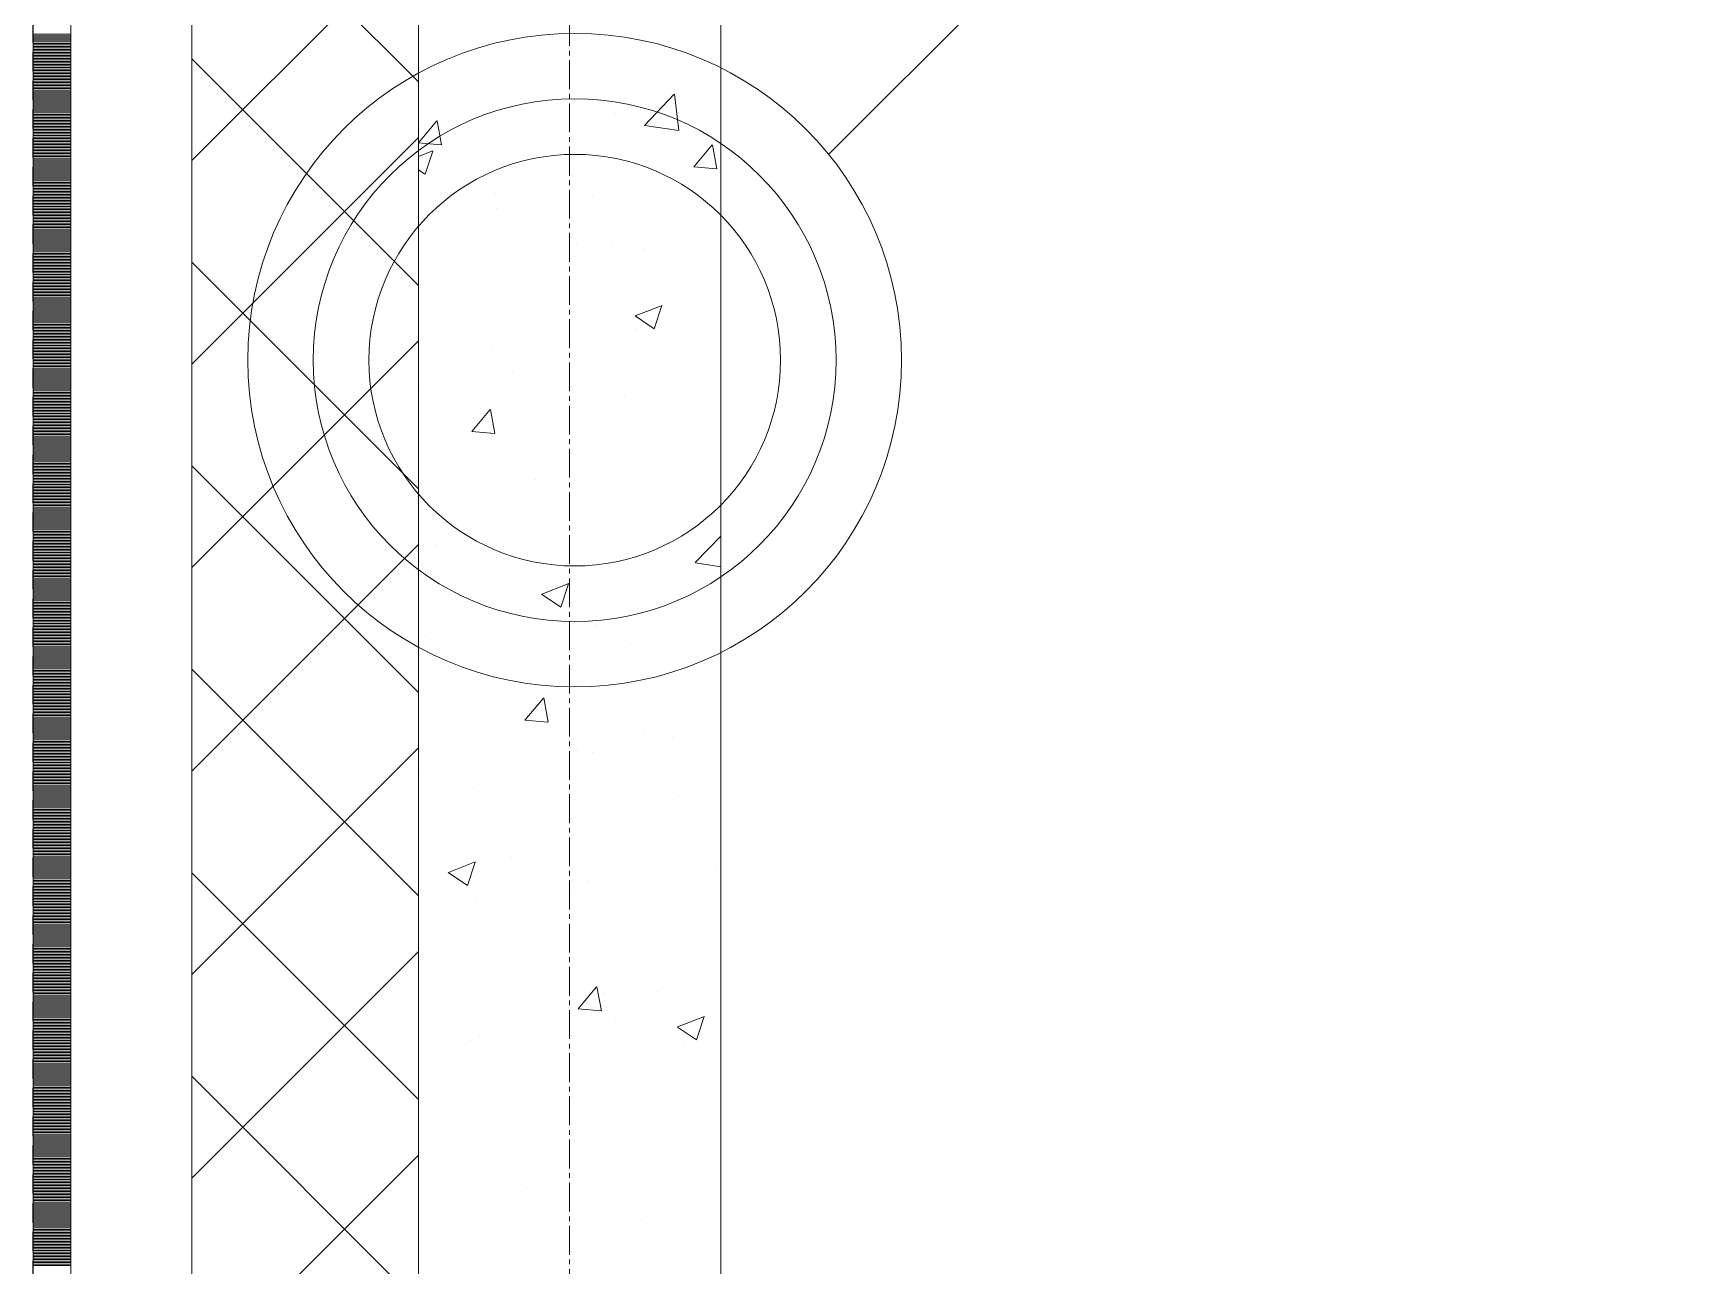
# Model space of a CAD drawing. Header units: millimetres. Extents: x 538266 to 1167394, y 114608 to 637157.
# Drawn here: x 828883 to 829975, y 169972 to 170788 of the extents above; entities that cross this region are included whole.
import ezdxf
from ezdxf.enums import TextEntityAlignment as Align

# ---------------------------------------------------------------- set-up
doc = ezdxf.new("R2010")
doc.units = ezdxf.units.MM
doc.linetypes.add('CENTER2', pattern=[28.575, 19.05, -3.175, 3.175, -3.175])
doc.linetypes.add('DASHED', pattern=[19.05, 12.7, -6.35])
doc.layers.get('Defpoints').update_dxf_attribs({"color": 140})
doc.layers.add('АР_Делит', color=120, linetype='Continuous', lineweight=0, plot=False)
for name, color, linetype, lineweight in [('АР_Стены ПЕНОблок', 52, 'Continuous', 20), ('АР_Тонкая', 254, 'Continuous', 5), ('АР_Утеплитель', 31, 'Continuous', 0), ('АР_Штриховка', 8, 'Continuous', 0)]:
    doc.layers.add(name, color=color, linetype=linetype, lineweight=lineweight)
doc.layers.add('РД_Оси_100', color=7, linetype='Continuous', lineweight=0, true_color=0x525252)
doc.layers.add('ФВ-5', color=7, linetype='Continuous')
doc.styles.add('style1', font='ARIALN.TTF')

# ---------------------------------------------------------------- blocks, each defined once
blk = doc.blocks.new('2_этаж')
at = {"layer": 'АР_Делит', "color": 18, "true_color": 0x000000}
for radius in [216.3, 173, 136.2]:
    blk.add_circle((672877, 170571.3), radius, dxfattribs=at)
at = {"layer": 'АР_Стены ПЕНОблок', "color": 18, "linetype": 'Continuous', "lineweight": 20, "true_color": 0x000000}
for p, q in [((672773.6, 213213.2), (672773.6, 137013.2)), ((672973.6, 137013.2), (672973.6, 213213.2))]:
    blk.add_line(p, q, dxfattribs=at)
at = {"layer": 'АР_Тонкая', "color": 18, "linetype": 'Continuous', "lineweight": 5, "true_color": 0x000000}
for p, q in [((672518.6, 213213.2), (672518.6, 137013.2)), ((672543.6, 213213.2), (672543.6, 137013.2)), ((672543.6, 137013.2), (672543.6, 213213.2)), ((672623.6, 137013.2), (672623.6, 213213.2))]:
    blk.add_line(p, q, dxfattribs=at)
at = {"layer": 'АР_Утеплитель', "color": 18, "linetype": 'Continuous', "lineweight": 0, "true_color": 0x000000}
for p, q in [((672623.6, 213213.2), (672623.6, 137013.2)), ((672773.6, 137013.2), (672773.6, 213213.2))]:
    blk.add_line(p, q, dxfattribs=at)
at = {"layer": 'АР_Штриховка', "color": 18, "linetype": 'Continuous', "lineweight": 0, "true_color": 0x000000}
for p, q in [((672773.6, 170755.5), (672623.6, 170905.5)), ((672623.6, 170703.4), (672773.6, 170853.4)), ((672518.6, 170787), (672543.6, 170787)), ((672518.6, 170786), (672543.6, 170786)), ((672518.6, 170785), (672543.6, 170785)), ((672518.6, 170784), (672543.6, 170784)), ((672518.6, 170783), (672543.6, 170783)), ((672518.6, 170782), (672543.6, 170782)), ((672518.6, 170781), (672543.6, 170781)), ((672518.6, 170780), (672543.6, 170780)), ((672518.6, 170779), (672543.6, 170779)), ((672518.6, 170778), (672543.6, 170778)), ((672518.6, 170777), (672543.6, 170777)), ((672955.6, 170780.2), (672955.6, 170780.2)), ((672518.6, 170776), (672543.6, 170776)), ((672518.6, 170775), (672543.6, 170775)), ((672518.6, 170774), (672543.6, 170774)), ((672518.6, 170773), (672543.6, 170773)), ((672518.6, 170772), (672543.6, 170772)), ((672518.6, 170771), (672543.6, 170771)), ((672518.6, 170770), (672543.6, 170770)), ((672518.6, 170769), (672543.6, 170769)), ((672518.6, 170768), (672543.6, 170768)), ((672518.6, 170767), (672543.6, 170767)), ((672518.6, 170766), (672543.6, 170766)), ((672773.6, 170620.8), (672623.6, 170770.8)), ((672785.3, 170771.1), (672785.3, 170771.1)), ((672892, 170771.8), (672892, 170771.8)), ((672518.6, 170765), (672543.6, 170765)), ((672518.6, 170764), (672543.6, 170764)), ((672518.6, 170763), (672543.6, 170763)), ((672518.6, 170762), (672543.6, 170762)), ((672518.6, 170761), (672543.6, 170761)), ((672518.6, 170760), (672543.6, 170760)), ((672518.6, 170759), (672543.6, 170759)), ((672518.6, 170758), (672543.6, 170758)), ((672518.6, 170757), (672543.6, 170757)), ((672518.6, 170756), (672543.6, 170756)), ((672518.6, 170755), (672543.6, 170755)), ((672518.6, 170754), (672543.6, 170754)), ((672518.6, 170753), (672543.6, 170753)), ((672518.6, 170752), (672543.6, 170752)), ((672518.6, 170751), (672543.6, 170751)), ((672518.6, 170750), (672543.6, 170750)), ((672518.6, 170749), (672543.6, 170749)), ((672518.6, 170748), (672543.6, 170748)), ((672518.6, 170747), (672543.6, 170747)), ((672518.6, 170746), (672543.6, 170746)), ((672518.6, 170745), (672543.6, 170745)), ((672518.6, 170744), (672543.6, 170744)), ((672923.1, 170726.7), (672942.9, 170747.4)), ((672945.8, 170723.3), (672943, 170747.4)), ((672518.6, 170743), (672543.6, 170743)), ((672518.6, 170742), (672543.6, 170742)), ((672518.6, 170741), (672543.6, 170741)), ((672518.6, 170740), (672543.6, 170740)), ((672518.6, 170739), (672543.6, 170739)), ((672518.6, 170738), (672543.6, 170738)), ((672518.6, 170737), (672543.6, 170737)), ((672518.6, 170736), (672543.6, 170736)), ((672518.6, 170735), (672543.6, 170735)), ((672518.6, 170734), (672543.6, 170734)), ((672518.6, 170733), (672543.6, 170733)), ((672904.1, 170734.4), (672904.1, 170734.4)), ((672518.6, 170732), (672543.6, 170732)), ((672518.6, 170731), (672543.6, 170731)), ((672518.6, 170730), (672543.6, 170730)), ((672518.6, 170729), (672543.6, 170729)), ((672518.6, 170728), (672543.6, 170728)), ((672518.6, 170727), (672543.6, 170727)), ((672518.6, 170726), (672543.6, 170726)), ((672518.6, 170725), (672543.6, 170725)), ((672518.6, 170724), (672543.6, 170724)), ((672518.6, 170723), (672543.6, 170723)), ((672518.6, 170722), (672543.6, 170722)), ((672773.6, 170715.2), (672785.8, 170729.7)), ((672788.9, 170713.9), (672786, 170729.8)), ((672923.2, 170726.7), (672945.8, 170723.2)), ((672518.6, 170721), (672543.6, 170721)), ((672518.6, 170720), (672543.6, 170720)), ((672518.6, 170719), (672543.6, 170719)), ((672518.6, 170718), (672543.6, 170718)), ((672518.6, 170717), (672543.6, 170717)), ((672518.6, 170716), (672543.6, 170716)), ((672518.6, 170715), (672543.6, 170715)), ((672518.6, 170714), (672543.6, 170714)), ((672518.6, 170713), (672543.6, 170713)), ((672518.6, 170712), (672543.6, 170712)), ((672518.6, 170711), (672543.6, 170711)), ((672623.6, 170568.7), (672773.6, 170718.7)), ((672773.6, 170715.1), (672788.7, 170713.8)), ((672955.7, 170699.2), (672968, 170713.8)), ((672971.1, 170697.9), (672968.2, 170713.8)), ((672518.6, 170710), (672543.6, 170710)), ((672518.6, 170709), (672543.6, 170709)), ((672518.6, 170708), (672543.6, 170708)), ((672518.6, 170707), (672543.6, 170707)), ((672518.6, 170706), (672543.6, 170706)), ((672518.6, 170705), (672543.6, 170705)), ((672518.6, 170704), (672543.6, 170704)), ((672518.6, 170703), (672543.6, 170703)), ((672518.6, 170702), (672543.6, 170702)), ((672518.6, 170701), (672543.6, 170701)), ((672773.6, 170706.1), (672783.2, 170709.8)), ((672778, 170694.3), (672783.1, 170709.7)), ((672518.6, 170700), (672543.6, 170700)), ((672518.6, 170699), (672543.6, 170699)), ((672518.6, 170698), (672543.6, 170698)), ((672518.6, 170697), (672543.6, 170697)), ((672518.6, 170696), (672543.6, 170696)), ((672518.6, 170695), (672543.6, 170695)), ((672518.6, 170694), (672543.6, 170694)), ((672518.6, 170693), (672543.6, 170693)), ((672518.6, 170692), (672543.6, 170692)), ((672518.6, 170691), (672543.6, 170691)), ((672518.6, 170690), (672543.6, 170690)), ((672773.6, 170697.3), (672777.9, 170694.3)), ((672955.7, 170699.2), (672970.9, 170697.9)), ((672518.6, 170689), (672543.6, 170689)), ((672518.6, 170688), (672543.6, 170688)), ((672518.6, 170687), (672543.6, 170687)), ((672518.6, 170686), (672543.6, 170686)), ((672518.6, 170685), (672543.6, 170685)), ((672518.6, 170684), (672543.6, 170684)), ((672518.6, 170683), (672543.6, 170683)), ((672518.6, 170682), (672543.6, 170682)), ((672518.6, 170681), (672543.6, 170681)), ((672518.6, 170680), (672543.6, 170680)), ((672518.6, 170679), (672543.6, 170679)), ((672824.8, 170681.9), (672824.8, 170681.9)), ((672888.7, 170680), (672888.7, 170680)), ((672518.6, 170678), (672543.6, 170678)), ((672518.6, 170677), (672543.6, 170677)), ((672518.6, 170676), (672543.6, 170676)), ((672518.6, 170675), (672543.6, 170675)), ((672518.6, 170674), (672543.6, 170674)), ((672518.6, 170673), (672543.6, 170673)), ((672518.6, 170672), (672543.6, 170672)), ((672518.6, 170671), (672543.6, 170671)), ((672518.6, 170670), (672543.6, 170670)), ((672518.6, 170669), (672543.6, 170669)), ((672518.6, 170668), (672543.6, 170668)), ((672825.2, 170671.6), (672825.2, 170671.6)), ((672960.3, 170676.2), (672960.3, 170676.2)), ((672518.6, 170667), (672543.6, 170667)), ((672518.6, 170666), (672543.6, 170666)), ((672518.6, 170665), (672543.6, 170665)), ((672518.6, 170664), (672543.6, 170664)), ((672518.6, 170663), (672543.6, 170663)), ((672518.6, 170662), (672543.6, 170662)), ((672518.6, 170661), (672543.6, 170661)), ((672518.6, 170660), (672543.6, 170660)), ((672518.6, 170659), (672543.6, 170659)), ((672518.6, 170658), (672543.6, 170658)), ((672518.6, 170657), (672543.6, 170657)), ((672518.6, 170656), (672543.6, 170656)), ((672518.6, 170655), (672543.6, 170655)), ((672518.6, 170654), (672543.6, 170654)), ((672518.6, 170653), (672543.6, 170653)), ((672518.6, 170652), (672543.6, 170652)), ((672518.6, 170651), (672543.6, 170651)), ((672518.6, 170650), (672543.6, 170650)), ((672518.6, 170649), (672543.6, 170649)), ((672518.6, 170648), (672543.6, 170648)), ((672518.6, 170647), (672543.6, 170647)), ((672518.6, 170646), (672543.6, 170646)), ((672878.3, 170647.8), (672878.3, 170647.8)), ((672901, 170649.8), (672901, 170649.8)), ((672518.6, 170645), (672543.6, 170645)), ((672518.6, 170644), (672543.6, 170644)), ((672518.6, 170643), (672543.6, 170643)), ((672518.6, 170642), (672543.6, 170642)), ((672518.6, 170641), (672543.6, 170641)), ((672518.6, 170640), (672543.6, 170640)), ((672518.6, 170639), (672543.6, 170639)), ((672518.6, 170638), (672543.6, 170638)), ((672518.6, 170637), (672543.6, 170637)), ((672518.6, 170636), (672543.6, 170636)), ((672518.6, 170635), (672543.6, 170635)), ((672773.6, 170486.1), (672623.6, 170636.1)), ((672923, 170644.9), (672923, 170644.9)), ((672518.6, 170634), (672543.6, 170634)), ((672518.6, 170633), (672543.6, 170633)), ((672518.6, 170632), (672543.6, 170632)), ((672518.6, 170631), (672543.6, 170631)), ((672518.6, 170630), (672543.6, 170630)), ((672518.6, 170629), (672543.6, 170629)), ((672518.6, 170628), (672543.6, 170628)), ((672518.6, 170627), (672543.6, 170627)), ((672518.6, 170626), (672543.6, 170626)), ((672518.6, 170625), (672543.6, 170625)), ((672518.6, 170624), (672543.6, 170624)), ((672518.6, 170623), (672543.6, 170623)), ((672518.6, 170622), (672543.6, 170622)), ((672518.6, 170621), (672543.6, 170621)), ((672518.6, 170620), (672543.6, 170620)), ((672518.6, 170619), (672543.6, 170619)), ((672518.6, 170618), (672543.6, 170618)), ((672518.6, 170617), (672543.6, 170617)), ((672518.6, 170616), (672543.6, 170616)), ((672518.6, 170615), (672543.6, 170615)), ((672518.6, 170614), (672543.6, 170614)), ((672518.6, 170613), (672543.6, 170613)), ((672774.9, 170619.5), (672774.9, 170619.5)), ((672518.6, 170612), (672543.6, 170612)), ((672518.6, 170611), (672543.6, 170611)), ((672518.6, 170610), (672543.6, 170610)), ((672518.6, 170609), (672543.6, 170609)), ((672518.6, 170608), (672543.6, 170608)), ((672518.6, 170607), (672543.6, 170607)), ((672518.6, 170606), (672543.6, 170606)), ((672518.6, 170605), (672543.6, 170605)), ((672518.6, 170604), (672543.6, 170604)), ((672518.6, 170603), (672543.6, 170603)), ((672518.6, 170602), (672543.6, 170602)), ((672917, 170600.7), (672934.8, 170607.5)), ((672929.6, 170592.1), (672934.7, 170607.4)), ((672518.6, 170601), (672543.6, 170601)), ((672518.6, 170600), (672543.6, 170600)), ((672518.6, 170599), (672543.6, 170599)), ((672518.6, 170598), (672543.6, 170598)), ((672518.6, 170597), (672543.6, 170597)), ((672518.6, 170596), (672543.6, 170596)), ((672518.6, 170595), (672543.6, 170595)), ((672518.6, 170594), (672543.6, 170594)), ((672518.6, 170593), (672543.6, 170593)), ((672518.6, 170592), (672543.6, 170592)), ((672518.6, 170591), (672543.6, 170591)), ((672916.9, 170600.6), (672929.6, 170592.1)), ((672918.1, 170592.5), (672918.1, 170592.5)), ((672518.6, 170590), (672543.6, 170590)), ((672518.6, 170589), (672543.6, 170589)), ((672518.6, 170588), (672543.6, 170588)), ((672518.6, 170587), (672543.6, 170587)), ((672518.6, 170586), (672543.6, 170586)), ((672518.6, 170585), (672543.6, 170585)), ((672518.6, 170584), (672543.6, 170584)), ((672518.6, 170583), (672543.6, 170583)), ((672518.6, 170582), (672543.6, 170582)), ((672518.6, 170581), (672543.6, 170581)), ((672518.6, 170580), (672543.6, 170580)), ((672623.6, 170434), (672773.6, 170584)), ((672518.6, 170579), (672543.6, 170579)), ((672518.6, 170578), (672543.6, 170578)), ((672518.6, 170577), (672543.6, 170577)), ((672518.6, 170576), (672543.6, 170576)), ((672518.6, 170575), (672543.6, 170575)), ((672518.6, 170574), (672543.6, 170574)), ((672518.6, 170573), (672543.6, 170573)), ((672518.6, 170572), (672543.6, 170572)), ((672518.6, 170571), (672543.6, 170571)), ((672518.6, 170570), (672543.6, 170570)), ((672518.6, 170569), (672543.6, 170569)), ((672821.9, 170579.8), (672821.9, 170579.8)), ((672518.6, 170568), (672543.6, 170568)), ((672518.6, 170567), (672543.6, 170567)), ((672518.6, 170566), (672543.6, 170566)), ((672518.6, 170565), (672543.6, 170565)), ((672518.6, 170564), (672543.6, 170564)), ((672518.6, 170563), (672543.6, 170563)), ((672518.6, 170562), (672543.6, 170562)), ((672518.6, 170561), (672543.6, 170561)), ((672518.6, 170560), (672543.6, 170560)), ((672518.6, 170559), (672543.6, 170559)), ((672835.7, 170563.7), (672835.7, 170563.7)), ((672897.9, 170565.3), (672897.9, 170565.3)), ((672518.6, 170558), (672543.6, 170558)), ((672518.6, 170557), (672543.6, 170557)), ((672518.6, 170556), (672543.6, 170556)), ((672518.6, 170555), (672543.6, 170555)), ((672518.6, 170554), (672543.6, 170554)), ((672518.6, 170553), (672543.6, 170553)), ((672518.6, 170552), (672543.6, 170552)), ((672518.6, 170551), (672543.6, 170551)), ((672518.6, 170550), (672543.6, 170550)), ((672518.6, 170549), (672543.6, 170549)), ((672518.6, 170548), (672543.6, 170548)), ((672774.2, 170552.8), (672774.2, 170552.8)), ((672518.6, 170547), (672543.6, 170547)), ((672518.6, 170546), (672543.6, 170546)), ((672518.6, 170545), (672543.6, 170545)), ((672518.6, 170544), (672543.6, 170544)), ((672518.6, 170543), (672543.6, 170543)), ((672518.6, 170542), (672543.6, 170542)), ((672518.6, 170541), (672543.6, 170541)), ((672518.6, 170540), (672543.6, 170540)), ((672518.6, 170539), (672543.6, 170539)), ((672518.6, 170538), (672543.6, 170538)), ((672518.6, 170537), (672543.6, 170537)), ((672808.8, 170524.1), (672821, 170538.7)), ((672824.2, 170522.8), (672821.2, 170538.7)), ((672909.8, 170547.1), (672909.8, 170547.1)), ((672518.6, 170536), (672543.6, 170536)), ((672518.6, 170535), (672543.6, 170535)), ((672518.6, 170534), (672543.6, 170534)), ((672518.6, 170533), (672543.6, 170533)), ((672518.6, 170532), (672543.6, 170532)), ((672518.6, 170531), (672543.6, 170531)), ((672518.6, 170530), (672543.6, 170530)), ((672518.6, 170529), (672543.6, 170529)), ((672518.6, 170528), (672543.6, 170528)), ((672518.6, 170527), (672543.6, 170527)), ((672518.6, 170526), (672543.6, 170526)), ((672518.6, 170525), (672543.6, 170525)), ((672518.6, 170524), (672543.6, 170524)), ((672518.6, 170523), (672543.6, 170523)), ((672518.6, 170522), (672543.6, 170522)), ((672518.6, 170521), (672543.6, 170521)), ((672518.6, 170520), (672543.6, 170520)), ((672518.6, 170519), (672543.6, 170519)), ((672518.6, 170518), (672543.6, 170518)), ((672518.6, 170517), (672543.6, 170517)), ((672518.6, 170516), (672543.6, 170516)), ((672518.6, 170515), (672543.6, 170515)), ((672808.8, 170524.1), (672824, 170522.8)), ((672518.6, 170514), (672543.6, 170514)), ((672518.6, 170513), (672543.6, 170513)), ((672518.6, 170512), (672543.6, 170512)), ((672518.6, 170511), (672543.6, 170511)), ((672518.6, 170510), (672543.6, 170510)), ((672518.6, 170509), (672543.6, 170509)), ((672518.6, 170508), (672543.6, 170508)), ((672518.6, 170507), (672543.6, 170507)), ((672518.6, 170506), (672543.6, 170506)), ((672518.6, 170505), (672543.6, 170505)), ((672518.6, 170504), (672543.6, 170504)), ((672518.6, 170503), (672543.6, 170503)), ((672518.6, 170502), (672543.6, 170502)), ((672518.6, 170501), (672543.6, 170501)), ((672518.6, 170500), (672543.6, 170500)), ((672518.6, 170499), (672543.6, 170499)), ((672518.6, 170498), (672543.6, 170498)), ((672518.6, 170497), (672543.6, 170497)), ((672518.6, 170496), (672543.6, 170496)), ((672518.6, 170495), (672543.6, 170495)), ((672518.6, 170494), (672543.6, 170494)), ((672518.6, 170493), (672543.6, 170493)), ((672773.6, 170351.4), (672623.6, 170501.4)), ((672518.6, 170492), (672543.6, 170492)), ((672518.6, 170491), (672543.6, 170491)), ((672518.6, 170490), (672543.6, 170490)), ((672518.6, 170489), (672543.6, 170489)), ((672518.6, 170488), (672543.6, 170488)), ((672518.6, 170487), (672543.6, 170487)), ((672518.6, 170486), (672543.6, 170486)), ((672518.6, 170485), (672543.6, 170485)), ((672518.6, 170484), (672543.6, 170484)), ((672518.6, 170483), (672543.6, 170483)), ((672518.6, 170482), (672543.6, 170482)), ((672851.3, 170492.3), (672851.3, 170492.3)), ((672518.6, 170481), (672543.6, 170481)), ((672518.6, 170480), (672543.6, 170480)), ((672518.6, 170479), (672543.6, 170479)), ((672518.6, 170478), (672543.6, 170478)), ((672518.6, 170477), (672543.6, 170477)), ((672518.6, 170476), (672543.6, 170476)), ((672518.6, 170475), (672543.6, 170475)), ((672518.6, 170474), (672543.6, 170474)), ((672518.6, 170473), (672543.6, 170473)), ((672518.6, 170472), (672543.6, 170472)), ((672518.6, 170471), (672543.6, 170471)), ((672894.8, 170480.7), (672894.8, 170480.7)), ((672932.7, 170474.9), (672932.7, 170474.9)), ((672518.6, 170470), (672543.6, 170470)), ((672518.6, 170469), (672543.6, 170469)), ((672518.6, 170468), (672543.6, 170468)), ((672518.6, 170467), (672543.6, 170467)), ((672518.6, 170466), (672543.6, 170466)), ((672518.6, 170465), (672543.6, 170465)), ((672518.6, 170464), (672543.6, 170464)), ((672518.6, 170463), (672543.6, 170463)), ((672518.6, 170462), (672543.6, 170462)), ((672518.6, 170461), (672543.6, 170461)), ((672518.6, 170460), (672543.6, 170460)), ((672518.6, 170459), (672543.6, 170459)), ((672518.6, 170458), (672543.6, 170458)), ((672518.6, 170457), (672543.6, 170457)), ((672518.6, 170456), (672543.6, 170456)), ((672518.6, 170455), (672543.6, 170455)), ((672518.6, 170454), (672543.6, 170454)), ((672518.6, 170453), (672543.6, 170453)), ((672518.6, 170452), (672543.6, 170452)), ((672518.6, 170451), (672543.6, 170451)), ((672518.6, 170450), (672543.6, 170450)), ((672518.6, 170449), (672543.6, 170449)), ((672623.6, 170299.3), (672773.6, 170449.3)), ((672784.6, 170449.4), (672784.6, 170449.4)), ((672956.8, 170437.3), (672973.6, 170454.7)), ((672518.6, 170448), (672543.6, 170448)), ((672518.6, 170447), (672543.6, 170447)), ((672518.6, 170446), (672543.6, 170446)), ((672518.6, 170445), (672543.6, 170445)), ((672518.6, 170444), (672543.6, 170444)), ((672518.6, 170443), (672543.6, 170443)), ((672518.6, 170442), (672543.6, 170442)), ((672518.6, 170441), (672543.6, 170441)), ((672518.6, 170440), (672543.6, 170440)), ((672518.6, 170439), (672543.6, 170439)), ((672518.6, 170438), (672543.6, 170438)), ((672518.6, 170437), (672543.6, 170437)), ((672518.6, 170436), (672543.6, 170436)), ((672518.6, 170435), (672543.6, 170435)), ((672518.6, 170434), (672543.6, 170434)), ((672518.6, 170433), (672543.6, 170433)), ((672518.6, 170432), (672543.6, 170432)), ((672518.6, 170431), (672543.6, 170431)), ((672518.6, 170430), (672543.6, 170430)), ((672518.6, 170429), (672543.6, 170429)), ((672518.6, 170428), (672543.6, 170428)), ((672518.6, 170427), (672543.6, 170427)), ((672956.9, 170437.2), (672973.6, 170434.6)), ((672518.6, 170426), (672543.6, 170426)), ((672518.6, 170425), (672543.6, 170425)), ((672518.6, 170424), (672543.6, 170424)), ((672518.6, 170423), (672543.6, 170423)), ((672518.6, 170422), (672543.6, 170422)), ((672518.6, 170421), (672543.6, 170421)), ((672518.6, 170420), (672543.6, 170420)), ((672518.6, 170419), (672543.6, 170419)), ((672518.6, 170418), (672543.6, 170418)), ((672518.6, 170417), (672543.6, 170417)), ((672855.1, 170416.4), (672867.8, 170407.9)), ((672855.2, 170416.5), (672873, 170423.4)), ((672860.4, 170417.3), (672860.4, 170417.3)), ((672867.8, 170407.9), (672872.9, 170423.2)), ((672518.6, 170416), (672543.6, 170416)), ((672518.6, 170415), (672543.6, 170415)), ((672518.6, 170414), (672543.6, 170414)), ((672518.6, 170413), (672543.6, 170413)), ((672518.6, 170412), (672543.6, 170412)), ((672518.6, 170411), (672543.6, 170411)), ((672518.6, 170410), (672543.6, 170410)), ((672518.6, 170409), (672543.6, 170409)), ((672518.6, 170408), (672543.6, 170408)), ((672518.6, 170407), (672543.6, 170407)), ((672518.6, 170406), (672543.6, 170406)), ((672944.9, 170413.2), (672944.9, 170413.2)), ((672518.6, 170405), (672543.6, 170405)), ((672518.6, 170404), (672543.6, 170404)), ((672518.6, 170403), (672543.6, 170403)), ((672518.6, 170402), (672543.6, 170402)), ((672518.6, 170401), (672543.6, 170401)), ((672518.6, 170400), (672543.6, 170400)), ((672518.6, 170399), (672543.6, 170399)), ((672518.6, 170398), (672543.6, 170398)), ((672518.6, 170397), (672543.6, 170397)), ((672518.6, 170396), (672543.6, 170396)), ((672518.6, 170395), (672543.6, 170395)), ((672891.7, 170396.2), (672891.7, 170396.2)), ((672518.6, 170394), (672543.6, 170394)), ((672518.6, 170393), (672543.6, 170393)), ((672518.6, 170392), (672543.6, 170392)), ((672518.6, 170391), (672543.6, 170391)), ((672518.6, 170390), (672543.6, 170390)), ((672518.6, 170389), (672543.6, 170389)), ((672518.6, 170388), (672543.6, 170388)), ((672518.6, 170387), (672543.6, 170387)), ((672518.6, 170386), (672543.6, 170386)), ((672518.6, 170385), (672543.6, 170385)), ((672518.6, 170384), (672543.6, 170384)), ((672778.3, 170388.9), (672778.3, 170388.9)), ((672784.5, 170392.1), (672784.5, 170392.1)), ((672518.6, 170383), (672543.6, 170383)), ((672518.6, 170382), (672543.6, 170382)), ((672518.6, 170381), (672543.6, 170381)), ((672518.6, 170380), (672543.6, 170380)), ((672518.6, 170379), (672543.6, 170379)), ((672518.6, 170378), (672543.6, 170378)), ((672518.6, 170377), (672543.6, 170377)), ((672518.6, 170376), (672543.6, 170376)), ((672518.6, 170375), (672543.6, 170375)), ((672518.6, 170374), (672543.6, 170374)), ((672518.6, 170373), (672543.6, 170373)), ((672913.9, 170383.1), (672913.9, 170383.1)), ((672518.6, 170372), (672543.6, 170372)), ((672518.6, 170371), (672543.6, 170371)), ((672518.6, 170370), (672543.6, 170370)), ((672518.6, 170369), (672543.6, 170369)), ((672518.6, 170368), (672543.6, 170368)), ((672518.6, 170367), (672543.6, 170367)), ((672518.6, 170366), (672543.6, 170366)), ((672518.6, 170365), (672543.6, 170365)), ((672518.6, 170364), (672543.6, 170364)), ((672518.6, 170363), (672543.6, 170363)), ((672518.6, 170362), (672543.6, 170362)), ((672773.6, 170216.7), (672623.6, 170366.7)), ((672518.6, 170361), (672543.6, 170361)), ((672518.6, 170360), (672543.6, 170360)), ((672518.6, 170359), (672543.6, 170359)), ((672518.6, 170358), (672543.6, 170358)), ((672518.6, 170357), (672543.6, 170357)), ((672518.6, 170356), (672543.6, 170356)), ((672518.6, 170355), (672543.6, 170355)), ((672518.6, 170354), (672543.6, 170354)), ((672518.6, 170353), (672543.6, 170353)), ((672518.6, 170352), (672543.6, 170352)), ((672518.6, 170351), (672543.6, 170351)), ((672518.6, 170350), (672543.6, 170350)), ((672518.6, 170349), (672543.6, 170349)), ((672518.6, 170348), (672543.6, 170348)), ((672518.6, 170347), (672543.6, 170347)), ((672518.6, 170346), (672543.6, 170346)), ((672518.6, 170345), (672543.6, 170345)), ((672518.6, 170344), (672543.6, 170344)), ((672518.6, 170343), (672543.6, 170343)), ((672518.6, 170342), (672543.6, 170342)), ((672518.6, 170341), (672543.6, 170341)), ((672518.6, 170340), (672543.6, 170340)), ((672844, 170333), (672856.3, 170347.6)), ((672859.4, 170331.7), (672856.5, 170347.7)), ((672518.6, 170339), (672543.6, 170339)), ((672518.6, 170338), (672543.6, 170338)), ((672518.6, 170337), (672543.6, 170337)), ((672518.6, 170336), (672543.6, 170336)), ((672518.6, 170335), (672543.6, 170335)), ((672518.6, 170334), (672543.6, 170334)), ((672518.6, 170333), (672543.6, 170333)), ((672518.6, 170332), (672543.6, 170332)), ((672518.6, 170331), (672543.6, 170331)), ((672518.6, 170330), (672543.6, 170330)), ((672518.6, 170329), (672543.6, 170329)), ((672844, 170333), (672859.2, 170331.7)), ((672518.6, 170328), (672543.6, 170328)), ((672518.6, 170327), (672543.6, 170327)), ((672518.6, 170326), (672543.6, 170326)), ((672518.6, 170325), (672543.6, 170325)), ((672518.6, 170324), (672543.6, 170324)), ((672518.6, 170323), (672543.6, 170323)), ((672518.6, 170322), (672543.6, 170322)), ((672518.6, 170321), (672543.6, 170321)), ((672518.6, 170320), (672543.6, 170320)), ((672518.6, 170319), (672543.6, 170319)), ((672518.6, 170318), (672543.6, 170318)), ((672922.2, 170323.3), (672922.2, 170323.3)), ((672941.7, 170321.4), (672941.7, 170321.4)), ((672518.6, 170317), (672543.6, 170317)), ((672518.6, 170316), (672543.6, 170316)), ((672518.6, 170315), (672543.6, 170315)), ((672518.6, 170314), (672543.6, 170314)), ((672518.6, 170313), (672543.6, 170313)), ((672518.6, 170312), (672543.6, 170312)), ((672518.6, 170311), (672543.6, 170311)), ((672518.6, 170310), (672543.6, 170310)), ((672518.6, 170309), (672543.6, 170309)), ((672518.6, 170308), (672543.6, 170308)), ((672518.6, 170307), (672543.6, 170307)), ((672623.6, 170164.6), (672773.6, 170314.6)), ((672878.1, 170313), (672878.1, 170313)), ((672888.6, 170311.6), (672888.6, 170311.6)), ((672518.6, 170306), (672543.6, 170306)), ((672518.6, 170305), (672543.6, 170305)), ((672518.6, 170304), (672543.6, 170304)), ((672518.6, 170303), (672543.6, 170303)), ((672518.6, 170302), (672543.6, 170302)), ((672518.6, 170301), (672543.6, 170301)), ((672518.6, 170300), (672543.6, 170300)), ((672518.6, 170299), (672543.6, 170299)), ((672518.6, 170298), (672543.6, 170298)), ((672518.6, 170297), (672543.6, 170297)), ((672518.6, 170296), (672543.6, 170296)), ((672774.1, 170297.9), (672774.1, 170297.9)), ((672518.6, 170295), (672543.6, 170295)), ((672518.6, 170294), (672543.6, 170294)), ((672518.6, 170293), (672543.6, 170293)), ((672518.6, 170292), (672543.6, 170292)), ((672518.6, 170291), (672543.6, 170291)), ((672518.6, 170290), (672543.6, 170290)), ((672518.6, 170289), (672543.6, 170289)), ((672518.6, 170288), (672543.6, 170288)), ((672518.6, 170287), (672543.6, 170287)), ((672518.6, 170286), (672543.6, 170286)), ((672518.6, 170285), (672543.6, 170285)), ((672809.8, 170288.1), (672809.8, 170288.1)), ((672518.6, 170284), (672543.6, 170284)), ((672518.6, 170283), (672543.6, 170283)), ((672518.6, 170282), (672543.6, 170282)), ((672518.6, 170281), (672543.6, 170281)), ((672518.6, 170280), (672543.6, 170280)), ((672518.6, 170279), (672543.6, 170279)), ((672518.6, 170278), (672543.6, 170278)), ((672518.6, 170277), (672543.6, 170277)), ((672518.6, 170276), (672543.6, 170276)), ((672518.6, 170275), (672543.6, 170275)), ((672518.6, 170274), (672543.6, 170274)), ((672945.4, 170282.4), (672945.4, 170282.4)), ((672518.6, 170273), (672543.6, 170273)), ((672518.6, 170272), (672543.6, 170272)), ((672518.6, 170271), (672543.6, 170271)), ((672518.6, 170270), (672543.6, 170270)), ((672518.6, 170269), (672543.6, 170269)), ((672518.6, 170268), (672543.6, 170268)), ((672518.6, 170267), (672543.6, 170267)), ((672518.6, 170266), (672543.6, 170266)), ((672518.6, 170265), (672543.6, 170265)), ((672518.6, 170264), (672543.6, 170264)), ((672518.6, 170263), (672543.6, 170263)), ((672518.6, 170262), (672543.6, 170262)), ((672518.6, 170261), (672543.6, 170261)), ((672518.6, 170260), (672543.6, 170260)), ((672518.6, 170259), (672543.6, 170259)), ((672518.6, 170258), (672543.6, 170258)), ((672518.6, 170257), (672543.6, 170257)), ((672518.6, 170256), (672543.6, 170256)), ((672518.6, 170255), (672543.6, 170255)), ((672518.6, 170254), (672543.6, 170254)), ((672518.6, 170253), (672543.6, 170253)), ((672518.6, 170252), (672543.6, 170252)), ((672518.6, 170251), (672543.6, 170251)), ((672518.6, 170250), (672543.6, 170250)), ((672518.6, 170249), (672543.6, 170249)), ((672518.6, 170248), (672543.6, 170248)), ((672518.6, 170247), (672543.6, 170247)), ((672518.6, 170246), (672543.6, 170246)), ((672518.6, 170245), (672543.6, 170245)), ((672518.6, 170244), (672543.6, 170244)), ((672518.6, 170243), (672543.6, 170243)), ((672518.6, 170242), (672543.6, 170242)), ((672835, 170242.1), (672835, 170242.1)), ((672518.6, 170241), (672543.6, 170241)), ((672518.6, 170240), (672543.6, 170240)), ((672518.6, 170239), (672543.6, 170239)), ((672518.6, 170238), (672543.6, 170238)), ((672518.6, 170237), (672543.6, 170237)), ((672518.6, 170236), (672543.6, 170236)), ((672518.6, 170235), (672543.6, 170235)), ((672518.6, 170234), (672543.6, 170234)), ((672518.6, 170233), (672543.6, 170233)), ((672518.6, 170232), (672543.6, 170232)), ((672518.6, 170231), (672543.6, 170231)), ((672773.6, 170082), (672623.6, 170232)), ((672793.3, 170232.2), (672806, 170223.7)), ((672793.4, 170232.3), (672811.2, 170239.2)), ((672806, 170223.7), (672811.1, 170239)), ((672971, 170233.9), (672971, 170233.9)), ((672518.6, 170230), (672543.6, 170230)), ((672518.6, 170229), (672543.6, 170229)), ((672518.6, 170228), (672543.6, 170228)), ((672518.6, 170227), (672543.6, 170227)), ((672518.6, 170226), (672543.6, 170226)), ((672518.6, 170225), (672543.6, 170225)), ((672518.6, 170224), (672543.6, 170224)), ((672518.6, 170223), (672543.6, 170223)), ((672518.6, 170222), (672543.6, 170222)), ((672518.6, 170221), (672543.6, 170221)), ((672518.6, 170220), (672543.6, 170220)), ((672874.8, 170221.2), (672874.8, 170221.2)), ((672885.5, 170227.1), (672885.5, 170227.1)), ((672518.6, 170219), (672543.6, 170219)), ((672518.6, 170218), (672543.6, 170218)), ((672518.6, 170217), (672543.6, 170217)), ((672518.6, 170216), (672543.6, 170216)), ((672518.6, 170215), (672543.6, 170215)), ((672518.6, 170214), (672543.6, 170214)), ((672518.6, 170213), (672543.6, 170213)), ((672518.6, 170212), (672543.6, 170212)), ((672518.6, 170211), (672543.6, 170211)), ((672518.6, 170210), (672543.6, 170210)), ((672518.6, 170209), (672543.6, 170209)), ((672811.3, 170212.9), (672811.3, 170212.9)), ((672518.6, 170208), (672543.6, 170208)), ((672518.6, 170207), (672543.6, 170207)), ((672518.6, 170206), (672543.6, 170206)), ((672518.6, 170205), (672543.6, 170205)), ((672518.6, 170204), (672543.6, 170204)), ((672518.6, 170203), (672543.6, 170203)), ((672518.6, 170202), (672543.6, 170202)), ((672518.6, 170201), (672543.6, 170201)), ((672518.6, 170200), (672543.6, 170200)), ((672518.6, 170199), (672543.6, 170199)), ((672518.6, 170198), (672543.6, 170198)), ((672518.6, 170197), (672543.6, 170197)), ((672518.6, 170196), (672543.6, 170196)), ((672518.6, 170195), (672543.6, 170195)), ((672518.6, 170194), (672543.6, 170194)), ((672518.6, 170193), (672543.6, 170193)), ((672518.6, 170192), (672543.6, 170192)), ((672518.6, 170191), (672543.6, 170191)), ((672518.6, 170190), (672543.6, 170190)), ((672518.6, 170189), (672543.6, 170189)), ((672518.6, 170188), (672543.6, 170188)), ((672518.6, 170187), (672543.6, 170187)), ((672518.6, 170186), (672543.6, 170186)), ((672518.6, 170185), (672543.6, 170185)), ((672518.6, 170184), (672543.6, 170184)), ((672518.6, 170183), (672543.6, 170183)), ((672518.6, 170182), (672543.6, 170182)), ((672518.6, 170181), (672543.6, 170181)), ((672518.6, 170180), (672543.6, 170180)), ((672518.6, 170179), (672543.6, 170179)), ((672518.6, 170178), (672543.6, 170178)), ((672518.6, 170177), (672543.6, 170177)), ((672518.6, 170176), (672543.6, 170176)), ((672623.6, 170029.9), (672773.6, 170179.9)), ((672518.6, 170175), (672543.6, 170175)), ((672518.6, 170174), (672543.6, 170174)), ((672518.6, 170173), (672543.6, 170173)), ((672518.6, 170172), (672543.6, 170172)), ((672518.6, 170171), (672543.6, 170171)), ((672518.6, 170170), (672543.6, 170170)), ((672518.6, 170169), (672543.6, 170169)), ((672518.6, 170168), (672543.6, 170168)), ((672518.6, 170167), (672543.6, 170167)), ((672518.6, 170166), (672543.6, 170166)), ((672518.6, 170165), (672543.6, 170165)), ((672518.6, 170164), (672543.6, 170164)), ((672518.6, 170163), (672543.6, 170163)), ((672518.6, 170162), (672543.6, 170162)), ((672518.6, 170161), (672543.6, 170161)), ((672518.6, 170160), (672543.6, 170160)), ((672518.6, 170159), (672543.6, 170159)), ((672518.6, 170158), (672543.6, 170158)), ((672518.6, 170157), (672543.6, 170157)), ((672518.6, 170156), (672543.6, 170156)), ((672518.6, 170155), (672543.6, 170155)), ((672518.6, 170154), (672543.6, 170154)), ((672879.3, 170142), (672891.5, 170156.6)), ((672894.7, 170140.7), (672891.7, 170156.6)), ((672518.6, 170153), (672543.6, 170153)), ((672518.6, 170152), (672543.6, 170152)), ((672518.6, 170151), (672543.6, 170151)), ((672518.6, 170150), (672543.6, 170150)), ((672518.6, 170149), (672543.6, 170149)), ((672518.6, 170148), (672543.6, 170148)), ((672518.6, 170147), (672543.6, 170147)), ((672518.6, 170146), (672543.6, 170146)), ((672518.6, 170145), (672543.6, 170145)), ((672518.6, 170144), (672543.6, 170144)), ((672518.6, 170143), (672543.6, 170143)), ((672895.9, 170152.6), (672895.9, 170152.6)), ((672932, 170153.2), (672932, 170153.2)), ((672518.6, 170142), (672543.6, 170142)), ((672518.6, 170141), (672543.6, 170141)), ((672518.6, 170140), (672543.6, 170140)), ((672518.6, 170139), (672543.6, 170139)), ((672518.6, 170138), (672543.6, 170138)), ((672518.6, 170137), (672543.6, 170137)), ((672518.6, 170136), (672543.6, 170136)), ((672518.6, 170135), (672543.6, 170135)), ((672518.6, 170134), (672543.6, 170134)), ((672518.6, 170133), (672543.6, 170133)), ((672518.6, 170132), (672543.6, 170132)), ((672879.3, 170142), (672894.5, 170140.6)), ((672882.5, 170142.5), (672882.5, 170142.5)), ((672904.2, 170133.7), (672904.2, 170133.7)), ((672945, 170130.1), (672962.8, 170136.9)), ((672957.6, 170121.4), (672962.7, 170136.8)), ((672518.6, 170131), (672543.6, 170131)), ((672518.6, 170130), (672543.6, 170130)), ((672518.6, 170129), (672543.6, 170129)), ((672518.6, 170128), (672543.6, 170128)), ((672518.6, 170127), (672543.6, 170127)), ((672518.6, 170126), (672543.6, 170126)), ((672518.6, 170125), (672543.6, 170125)), ((672518.6, 170124), (672543.6, 170124)), ((672518.6, 170123), (672543.6, 170123)), ((672518.6, 170122), (672543.6, 170122)), ((672783.8, 170127.8), (672783.8, 170127.8)), ((672808, 170121), (672808, 170121)), ((672813.9, 170124.2), (672813.9, 170124.2)), ((672944.9, 170129.9), (672957.6, 170121.4)), ((672518.6, 170121), (672543.6, 170121)), ((672518.6, 170120), (672543.6, 170120)), ((672518.6, 170119), (672543.6, 170119)), ((672518.6, 170118), (672543.6, 170118)), ((672518.6, 170117), (672543.6, 170117)), ((672518.6, 170116), (672543.6, 170116)), ((672518.6, 170115), (672543.6, 170115)), ((672518.6, 170114), (672543.6, 170114)), ((672518.6, 170113), (672543.6, 170113)), ((672518.6, 170112), (672543.6, 170112)), ((672518.6, 170111), (672543.6, 170111)), ((672949.5, 170118.5), (672949.5, 170118.5)), ((672518.6, 170110), (672543.6, 170110)), ((672518.6, 170109), (672543.6, 170109)), ((672518.6, 170108), (672543.6, 170108)), ((672518.6, 170107), (672543.6, 170107)), ((672518.6, 170106), (672543.6, 170106)), ((672518.6, 170105), (672543.6, 170105)), ((672518.6, 170104), (672543.6, 170104)), ((672518.6, 170103), (672543.6, 170103)), ((672518.6, 170102), (672543.6, 170102)), ((672518.6, 170101), (672543.6, 170101)), ((672518.6, 170100), (672543.6, 170100)), ((672518.6, 170099), (672543.6, 170099)), ((672518.6, 170098), (672543.6, 170098)), ((672518.6, 170097), (672543.6, 170097)), ((672518.6, 170096), (672543.6, 170096)), ((672518.6, 170095), (672543.6, 170095)), ((672518.6, 170094), (672543.6, 170094)), ((672518.6, 170093), (672543.6, 170093)), ((672518.6, 170092), (672543.6, 170092)), ((672518.6, 170091), (672543.6, 170091)), ((672518.6, 170090), (672543.6, 170090)), ((672518.6, 170089), (672543.6, 170089)), ((672773.6, 169947.3), (672623.6, 170097.3)), ((672518.6, 170088), (672543.6, 170088)), ((672518.6, 170087), (672543.6, 170087)), ((672518.6, 170086), (672543.6, 170086)), ((672518.6, 170085), (672543.6, 170085)), ((672518.6, 170084), (672543.6, 170084)), ((672518.6, 170083), (672543.6, 170083)), ((672518.6, 170082), (672543.6, 170082)), ((672518.6, 170081), (672543.6, 170081)), ((672518.6, 170080), (672543.6, 170080)), ((672518.6, 170079), (672543.6, 170079)), ((672518.6, 170078), (672543.6, 170078)), ((672518.6, 170077), (672543.6, 170077)), ((672518.6, 170076), (672543.6, 170076)), ((672518.6, 170075), (672543.6, 170075)), ((672518.6, 170074), (672543.6, 170074)), ((672518.6, 170073), (672543.6, 170073)), ((672518.6, 170072), (672543.6, 170072)), ((672518.6, 170071), (672543.6, 170071)), ((672518.6, 170070), (672543.6, 170070)), ((672518.6, 170069), (672543.6, 170069)), ((672518.6, 170068), (672543.6, 170068)), ((672518.6, 170067), (672543.6, 170067)), ((672518.6, 170066), (672543.6, 170066)), ((672518.6, 170065), (672543.6, 170065)), ((672518.6, 170064), (672543.6, 170064)), ((672518.6, 170063), (672543.6, 170063)), ((672518.6, 170062), (672543.6, 170062)), ((672518.6, 170061), (672543.6, 170061)), ((672518.6, 170060), (672543.6, 170060)), ((672518.6, 170059), (672543.6, 170059)), ((672518.6, 170058), (672543.6, 170058)), ((672518.6, 170057), (672543.6, 170057)), ((672518.6, 170056), (672543.6, 170056)), ((672879.4, 170057.9), (672879.4, 170057.9)), ((672518.6, 170055), (672543.6, 170055)), ((672518.6, 170054), (672543.6, 170054)), ((672518.6, 170053), (672543.6, 170053)), ((672518.6, 170052), (672543.6, 170052)), ((672518.6, 170051), (672543.6, 170051)), ((672518.6, 170050), (672543.6, 170050)), ((672518.6, 170049), (672543.6, 170049)), ((672518.6, 170048), (672543.6, 170048)), ((672518.6, 170047), (672543.6, 170047)), ((672518.6, 170046), (672543.6, 170046)), ((672518.6, 170045), (672543.6, 170045)), ((672623.6, 169895.2), (672773.6, 170045.2)), ((672518.6, 170044), (672543.6, 170044)), ((672518.6, 170043), (672543.6, 170043)), ((672518.6, 170042), (672543.6, 170042)), ((672518.6, 170041), (672543.6, 170041)), ((672518.6, 170040), (672543.6, 170040)), ((672518.6, 170039), (672543.6, 170039)), ((672518.6, 170038), (672543.6, 170038)), ((672518.6, 170037), (672543.6, 170037)), ((672518.6, 170036), (672543.6, 170036)), ((672518.6, 170035), (672543.6, 170035)), ((672518.6, 170034), (672543.6, 170034)), ((672518.6, 170033), (672543.6, 170033)), ((672518.6, 170032), (672543.6, 170032)), ((672518.6, 170031), (672543.6, 170031)), ((672518.6, 170030), (672543.6, 170030)), ((672518.6, 170029), (672543.6, 170029)), ((672518.6, 170028), (672543.6, 170028)), ((672518.6, 170027), (672543.6, 170027)), ((672518.6, 170026), (672543.6, 170026)), ((672518.6, 170025), (672543.6, 170025)), ((672518.6, 170024), (672543.6, 170024)), ((672518.6, 170023), (672543.6, 170023)), ((672837.4, 170033.5), (672837.4, 170033.5)), ((672845.4, 170023.5), (672845.4, 170023.5)), ((672518.6, 170022), (672543.6, 170022)), ((672518.6, 170021), (672543.6, 170021)), ((672518.6, 170020), (672543.6, 170020)), ((672518.6, 170019), (672543.6, 170019)), ((672518.6, 170018), (672543.6, 170018)), ((672518.6, 170017), (672543.6, 170017)), ((672518.6, 170016), (672543.6, 170016)), ((672518.6, 170015), (672543.6, 170015)), ((672518.6, 170014), (672543.6, 170014)), ((672518.6, 170013), (672543.6, 170013)), ((672518.6, 170012), (672543.6, 170012)), ((672518.6, 170011), (672543.6, 170011)), ((672518.6, 170010), (672543.6, 170010)), ((672518.6, 170009), (672543.6, 170009)), ((672518.6, 170008), (672543.6, 170008)), ((672518.6, 170007), (672543.6, 170007)), ((672518.6, 170006), (672543.6, 170006)), ((672518.6, 170005), (672543.6, 170005)), ((672518.6, 170004), (672543.6, 170004)), ((672518.6, 170003), (672543.6, 170003)), ((672518.6, 170002), (672543.6, 170002)), ((672518.6, 170001), (672543.6, 170001)), ((672921.5, 170001.7), (672921.5, 170001.7)), ((672518.6, 170000), (672543.6, 170000)), ((672518.6, 169999), (672543.6, 169999)), ((672518.6, 169998), (672543.6, 169998)), ((672518.6, 169997), (672543.6, 169997)), ((672518.6, 169996), (672543.6, 169996)), ((672518.6, 169995), (672543.6, 169995)), ((672518.6, 169994), (672543.6, 169994)), ((672518.6, 169993), (672543.6, 169993)), ((672518.6, 169992), (672543.6, 169992)), ((672518.6, 169991), (672543.6, 169991)), ((672518.6, 169990), (672543.6, 169990)), ((672518.6, 169989), (672543.6, 169989)), ((672518.6, 169988), (672543.6, 169988)), ((672518.6, 169987), (672543.6, 169987)), ((672518.6, 169986), (672543.6, 169986)), ((672518.6, 169985), (672543.6, 169985)), ((672518.6, 169984), (672543.6, 169984)), ((672518.6, 169983), (672543.6, 169983)), ((672518.6, 169982), (672543.6, 169982)), ((672518.6, 169981), (672543.6, 169981)), ((672518.6, 169980), (672543.6, 169980)), ((672518.6, 169979), (672543.6, 169979)), ((672518.6, 169978), (672543.6, 169978)), ((672518.6, 169977), (672543.6, 169977)), ((672518.6, 169976), (672543.6, 169976)), ((672518.6, 169975), (672543.6, 169975)), ((672518.6, 169974), (672543.6, 169974)), ((672518.6, 169973), (672543.6, 169973)), ((672518.6, 169972), (672543.6, 169972)), ((672876.3, 169973.4), (672876.3, 169973.4))]:
    blk.add_line(p, q, dxfattribs=at)
at = {"layer": 'Defpoints', "color": 18, "true_color": 0x000000, "style": 'style1'}
for p in [(677970.6, 219836.4), (678101.2, 211681.4)]:
    blk.add_attdef('АР-ПОМЕЩЕНИЕ:НАИМЕНОВАНИЕ', text='', height=100, dxfattribs=at).set_placement(p, align=Align.MIDDLE)
blk = doc.blocks.new('СОШ_2200_АР_ОСИ_М100_28.05.24')
at = {"layer": 'АР_Делит', "color": 251, "linetype": 'DASHED', "true_color": 0x636466}
blk.add_lwpolyline([(114955, 135155), (114955, -355), (93595.036, -355), (93595.036, 13855), (94145, 13855), (94145, 68320), (66055, 68320), (66055, 13857.73), (83455, 13857.73), (83455, -355), (45245, -355), (45245, 13145), (44695, 13145), (44695, 26755), (45245, 26755), (45245, 68320), (20455, 68320), (20455, 26755), (27955, 26755), (27955, 13145), (-355, 13145), (-355, 100855)], dxfattribs=at)
at = {"layer": 'РД_Оси_100', "color": 251, "linetype": 'CENTER2', "true_color": 0x636466}
blk.add_line((0, -6155), (0, 139938.679), dxfattribs=at)

msp = doc.modelspace()

# ---------------------------------------------------------------- hatches: boundary and pattern name
at = {"layer": 'ФВ-5'}
h = msp.add_hatch(dxfattribs=at)
h.set_pattern_fill('ANSI31', color=3, scale=300)
h.paths.add_polyline_path([(849237.8, 163561), (849237.8, 164465.5, -0.27475), (849124.9, 164655.5, -0.245742), (849217.8, 164833.2), (849217.8, 165213.2), (845769.5, 165213.2, -0.618518), (845382.3, 165213.2), (843647.8, 165213.2), (843647.8, 164913.2), (842747.8, 164913.2), (842747.8, 165213.2), (842667.8, 165213.2), (842667.8, 164793.2), (841647.8, 164793.2), (841647.8, 164713.2), (841647.8, 161813.2), (841647.8, 161313.2), (841647.8, 160413.2), (841647.8, 158613.2), (841647.8, 158389.4, -0.260437), (841750.8, 158205.2, -0.260437), (841647.8, 158020.9), (841647.8, 157055.6, -0.260437), (841750.8, 156871.3, -0.260437), (841647.8, 156687.1), (841647.8, 156333.2), (842017.8, 156333.2), (842017.8, 156113.2), (849237.8, 156113.2), (849237.8, 156880.9, -0.27475), (849124.9, 157071, -0.27475), (849237.8, 157261), (849237.8, 160413.2), (849217.8, 160413.2), (849217.8, 161313.2), (849218.5, 162377, -0.246803), (849124.9, 162555.2, -0.27475), (849237.8, 162745.2), (849237.8, 163180.9, -0.27475), (849124.9, 163371, -0.27475)])
h.paths.add_polyline_path([(845558.6, 161396), (845008.6, 161396, -1), (845008.6, 161996), (845558.6, 161996, -1)], flags=16)
h.paths.add_polyline_path([(842291.6, 157558.9, -1), (841691.6, 157558.9, -1)], flags=16)
h.paths.add_polyline_path([(849124.9, 171855.5, -0.27475), (849237.8, 172045.6), (849237.8, 172480.9, -0.27475), (849124.9, 172671, -0.27475), (849237.8, 172861), (849237.8, 173765.5, -0.27475), (849124.9, 173955.5, -0.27475), (849237.8, 174145.6), (849237.8, 174163.2), (849217.8, 174163.2), (849217.8, 174513.2), (844057.8, 174513.2), (844057.8, 174513.2), (844057.8, 174213.2), (843157.8, 174213.2), (843157.8, 174513.2), (843077.8, 174513.2), (843077.8, 174093.2), (842057.8, 174093.2), (842057.8, 173373.2), (842057.8, 172433.2), (841647.8, 172433.2), (841647.8, 172363.2), (841647.8, 170613.2), (841647.8, 169713.2), (841647.8, 169339.4, -0.260437), (841750.8, 169155.2, -0.260437), (841647.8, 168970.9), (841670.8, 167335.5, -1), (842270.8, 167335.5, -1), (841670.8, 167335.5), (841650.7, 166353.8, -0.256246), (841750.8, 166171.3, -0.105217), (841732, 166083.2), (841867.8, 166083.2), (841867.8, 165413.2), (845385.9, 165413.2, -0.594367), (845765.9, 165413.2), (849217.8, 165413.2), (849217.8, 165913.2), (849218.1, 166193.1, -0.246072), (849124.9, 166371, -0.27475), (849237.8, 166561), (849237.8, 169713.2), (849213.5, 169713.2), (849217.8, 169717.5), (849217.8, 170613.2), (849218.9, 171677.1, -0.247282)])
h.paths.add_polyline_path([(845615.6, 168700.6), (845065.6, 168700.6, -1), (845065.6, 169300.6), (845615.6, 169300.6, -1)], flags=16)
h.paths.add_polyline_path([(836927.8, 171813.2), (836927.8, 172713.2), (836927.8, 172987.1, -0.260437), (836824.9, 173171.3, -0.260437), (836927.8, 173355.6), (836927.8, 175970.9, -0.260437), (836824.9, 176155.2, -0.260437), (836927.8, 176339.4), (836927.8, 176413.2), (836927.8, 176913.2), (833193.3, 176913.2, -0.618518), (832806.2, 176913.2), (829360.5, 176913.2), (829357.8, 176910.6), (829357.8, 176413.2), (829357.7, 176237.4, -0.255873), (829457.6, 176055.2, -0.284268), (829337.8, 175861.6), (829337.8, 172713.2), (829357.8, 172713.2), (829357.8, 171813.2), (829357.2, 170753.9, -0.256632), (829457.6, 170571.3, -0.284268), (829337.8, 170377.8), (829337.8, 169948.7, -0.284268), (829457.6, 169755.2, -0.284268), (829337.8, 169561.6), (829337.8, 168664.9, -0.284268), (829457.6, 168471.3, -0.255743), (829357.8, 168289.1), (829357.8, 167813.2), (832809.7, 167813.2, -0.594367), (833189.8, 167813.2), (834927.8, 167813.2), (834927.8, 168113.2), (835827.8, 168113.2), (835827.8, 167813.2), (835907.8, 167813.2), (835907.8, 168233.2), (836927.8, 168233.2), (836927.8, 168313.2)])
h.paths.add_polyline_path([(832552.1, 172650.6), (832002.1, 172650.6, -1), (832002.1, 173250.6), (832552.1, 173250.6, -1)], flags=16)
h.paths.add_polyline_path([(836927.8, 166670.9, -0.260437), (836824.9, 166855.2, -0.105217), (836843.6, 166943.2), (836707.8, 166943.2), (836707.8, 167613.2), (833193.3, 167613.2, -0.618518), (832806.2, 167613.2), (829357.8, 167613.2), (829357.8, 167113.2), (829357.7, 166937.5, -0.255913), (829457.6, 166755.2, -0.284268), (829337.8, 166561.6), (829337.8, 163413.2), (829357.8, 163413.2), (829357.8, 162513.2), (829357, 161454.1, -0.256955), (829457.6, 161271.3, -0.284268), (829337.8, 161077.8), (829337.8, 160648.7, -0.284268), (829457.6, 160455.2, -0.284268), (829337.8, 160261.6), (829337.8, 159364.9, -0.284268), (829457.6, 159171.3, -0.255743), (829357.8, 158989.1), (829357.8, 158513.2), (832809.7, 158513.3, -0.59466), (833189.8, 158513.3), (834927.8, 158513.4), (834927.8, 158513.4), (834927.8, 158813.4), (835827.8, 158813.4), (835827.8, 158513.4), (835907.8, 158513.4), (835907.8, 158933.4), (836927.8, 158933.4), (836927.8, 159013.2), (836927.8, 159543.2), (836927.8, 161303.2), (836927.8, 161813.2), (836927.8, 162513.2), (836927.8, 163413.2), (836927.8, 163687.1, -0.260437), (836824.9, 163871.3, -0.260437), (836927.8, 164055.6)])
h.paths.add_polyline_path([(832518.2, 163600.5), (831968.2, 163600.5, -1), (831968.2, 164200.5), (832518.2, 164200.5, -1)], flags=16)

# ---------------------------------------------------------------- block references
msp.add_blockref('2_этаж', (156364.3, 0))
at = {"layer": 'РД_Оси_100'}
msp.add_blockref('СОШ_2200_АР_ОСИ_М100_28.05.24', (829237.8, 122413.2), dxfattribs=at)

doc.saveas('drawing.dxf')
